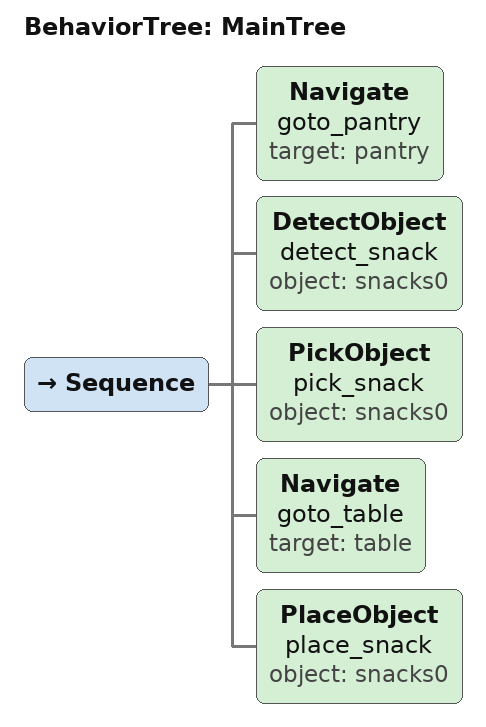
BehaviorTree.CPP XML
<root BTCPP_format="4">

  <BehaviorTree ID="MainTree">
    <Sequence>
        <Navigate name="goto_pantry" target="pantry"/>
        <DetectObject name="detect_snack" object="snacks0"/>
	      <PickObject name="pick_snack" object="snacks0"/>
        <Navigate name="goto_table" target="table"/>
        <PlaceObject name="place_snack" object="snacks0"/>
    </Sequence>
  </BehaviorTree>

</root>
